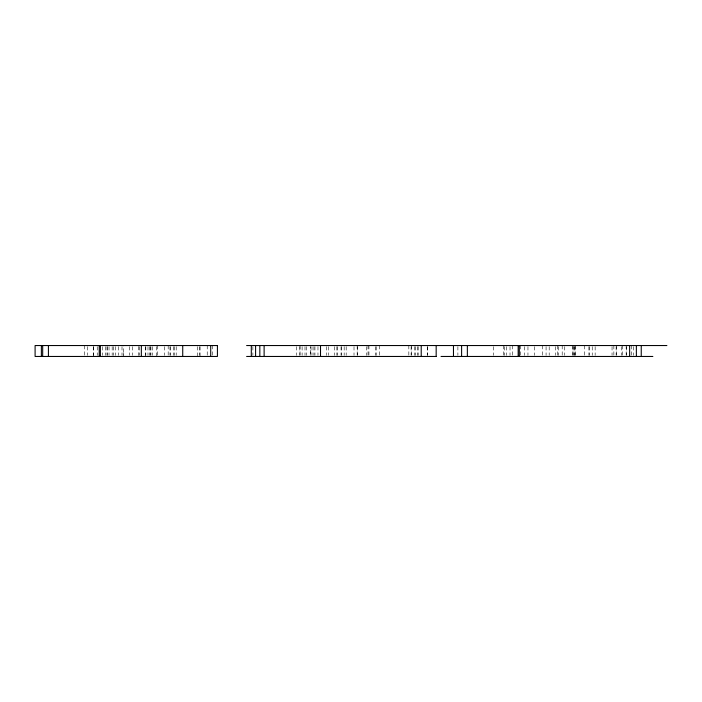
<?xml version="1.0" encoding="UTF-8"?>
<svg xmlns="http://www.w3.org/2000/svg" width="702" height="702" viewBox="0 0 702 702"><rect width="100%" height="100%" fill="white"/><g stroke="black" fill="none" stroke-linecap="round" stroke-linejoin="round"><path stroke-width="0.53" stroke-dasharray="3.51 2.63" d="M123.552 352.816L123.552 355.554L123.543 345.542M633.388 346.63L633.388 355.37M631.624 345.542L631.624 355.37M626.368 346.63L626.368 355.37M626.166 345.542L626.166 355.37M622.463 345.542L622.463 355.37M621.744 346.63L621.744 355.37M616.584 345.542L616.584 355.37M616.128 346.63L616.128 355.37M613.855 345.542L613.855 355.37M612.047 346.63L612.047 355.37M595.147 346.63L595.147 355.37M592.242 346.63L592.242 355.37M589.355 346.63L589.355 355.37M588.899 346.63L588.899 355.37M584.591 345.542L584.591 355.37M575.342 345.542L575.342 355.37M575.008 346.63L575.008 355.37M574.175 346.63L574.175 355.37M573.946 345.542L573.946 355.37M573.051 346.63L573.051 355.37M572.314 345.542L572.314 355.37M564.75 346.63L564.75 355.37M562.197 345.542L562.197 355.37M558.274 346.63L558.274 355.37M557.669 345.542L557.686 355.37M555.264 346.63L555.264 355.37M549.192 346.63L549.192 355.37M546.077 346.63L546.077 355.37M542.479 345.542L542.488 355.37M534.52 346.63L534.52 355.37M527.957 346.63L527.957 355.37M524.613 346.63L524.613 355.37M520.603 345.542L520.603 355.37M512.574 345.542L512.574 355.37M510.021 346.63L510.021 355.37M506.3 346.63L506.3 355.37M504.422 346.63L504.422 355.37M503.58 345.542L503.58 355.37M493.699 346.63L493.699 355.37M457.888 346.63L457.888 355.37M427.632 346.63L427.632 355.37M427.553 346.63L427.553 355.37M418.076 346.63L418.076 355.37M417.848 346.63L417.848 355.37M415.566 346.63L415.566 355.37M414.768 346.63L414.768 355.37M411.565 345.542L411.565 355.37M411.109 346.63L411.109 355.37M408.836 345.542L408.836 355.37M379.677 345.542L379.677 355.37M376.219 346.63L376.219 355.37M375.403 346.63L375.403 355.37M368.927 345.542L368.927 355.37M368.023 345.542L368.023 355.37M366.356 346.63L366.356 355.37M357.309 346.63L357.309 355.37M357.178 345.542L357.178 355.37M354.01 346.63L354.01 355.37M346.183 346.63L346.183 355.37M344.173 346.63L344.173 355.37M341.742 346.63L341.742 355.37M341.058 346.63L341.058 355.37M337.601 346.63L337.601 355.37M336.863 346.63L336.863 355.37M334.415 346.63L334.415 355.37M328.51 346.63L328.51 355.37M326.5 346.63L326.5 355.37M317.971 346.63L317.971 355.37M314.944 346.63L314.944 355.37M313.917 346.63L313.917 355.37M311.986 346.63L311.986 355.37M306.414 346.63L306.414 355.37M305.001 346.63L305.001 355.37M302.114 346.63L302.114 355.37M300.035 345.542L300.035 355.37M299.859 346.63L299.859 355.37M296.665 346.63L296.665 355.37M252.869 346.63L252.869 355.37M212.697 345.542L212.697 355.37M207.23 345.542L207.23 355.37M200.07 346.63L200.07 356.458M199.605 346.63L199.605 355.37M197.332 346.63L197.332 356.458M176.211 346.63L176.211 355.37M174.526 346.63L174.526 355.37M173.306 346.63L173.306 355.37M170.419 346.63L170.419 355.37M169.972 346.63L169.972 355.37M168.182 345.542L168.182 355.37M164.716 346.63L164.716 355.37M157.423 345.542L157.423 355.37M156.528 346.63L156.528 356.458M152.571 346.63L152.571 355.37M150.912 346.63L150.912 355.37M150.404 346.63L150.404 355.37M149.456 346.63L149.456 355.37M147.982 346.63L147.982 355.37M145.814 346.63L145.814 355.37M145.674 346.63L145.674 356.458M139.584 346.63L139.584 355.37M138.742 346.446L138.742 355.554M132.669 346.63L132.669 355.37M129.554 346.63L129.554 355.37M122.008 346.63L122.008 355.37M118.331 346.63L118.331 355.37M115.584 346.63L115.584 355.37M113.294 346.63L113.294 355.37M112.18 346.63L112.18 355.37M109.029 346.63L109.029 355.37M107.52 346.63L107.52 355.37M106.976 346.63L106.976 355.37M105.677 346.63L105.677 355.37M102.413 346.63L102.413 355.37M97.245 346.63L97.245 355.37M93.691 346.63L93.691 356.458M93.498 346.63L93.498 355.37M87.364 346.63L87.364 355.37M84.644 345.542L84.644 355.37M310.74 355.37L310.74 346.63L310.784 355.37"/><path stroke-width="1.05" d="M246.604 345.542L666.9 345.542M246.604 356.458L436.196 356.458M441.014 356.458L641.242 356.458L641.242 345.542M641.953 356.458L652.869 356.458M636.363 345.542L636.363 356.458M629.641 345.542L629.641 356.458M519.313 345.542L519.313 356.458M518.164 345.542L518.164 356.458M467.356 345.542L467.356 356.458M461.609 345.542L461.609 356.458M453.466 345.542L453.466 356.458M436.17 345.542L436.17 356.458M421.218 345.542L421.218 356.458M320.516 345.542L320.516 356.458M264.119 345.542L264.119 356.458M259.828 345.542L259.828 356.458M255.589 345.542L255.589 356.458M251.298 345.542L251.298 356.458M210.714 345.542L210.714 356.458M182.731 345.542L182.731 356.458M141.339 345.542L141.339 356.458M100.377 345.542L100.377 356.458M99.228 345.542L99.228 356.458M48.42 345.542L48.42 356.458M42.682 345.542L42.682 356.458M41.374 345.542L41.374 356.458M217.427 345.542L35.1 345.542L35.1 356.458L217.427 356.458L217.427 345.542"/></g></svg>
